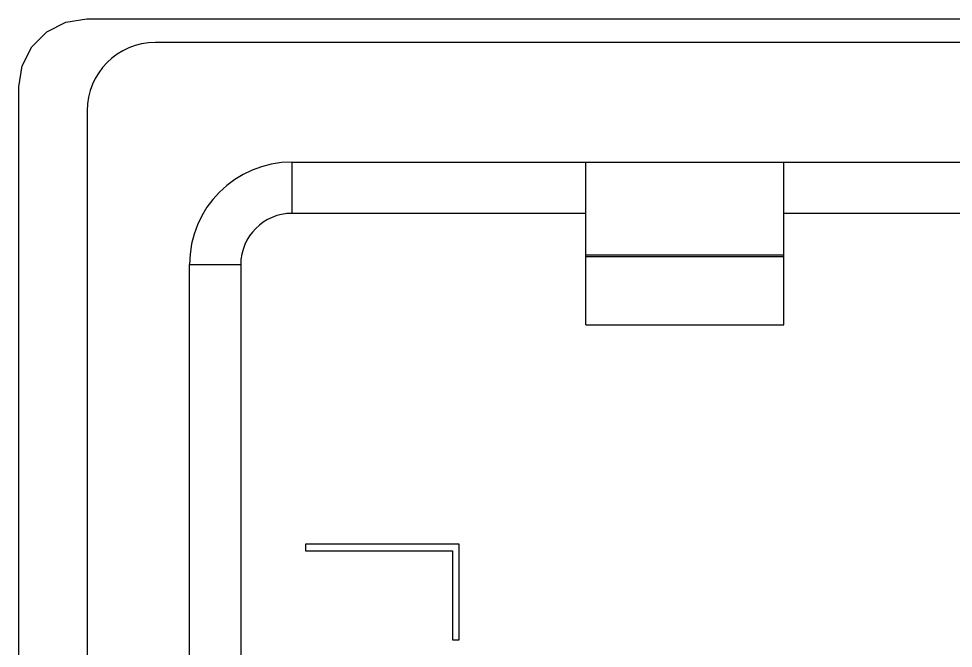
# Model space of a CAD drawing. Extents: x 0 to 594, y 0 to 420.
# Drawn here: x 399.5 to 426.86, y 299.08 to 317.52 of the extents above; entities that cross this region are included whole.
import ezdxf

# ---------------------------------------------------------------- set-up
doc = ezdxf.new("R2010")
doc.units = 0
doc.header["$LTSCALE"] = 32.67
doc.layers.add('15000_BACK', color=7, linetype='CONTINUOUS')
doc.layers.add('15500_BACK_LABELING', color=7, linetype='CONTINUOUS')

msp = doc.modelspace()

# ---------------------------------------------------------------- linework, layer by layer
at = {"layer": '15000_BACK', "color": 7, "linetype": 'CONTINUOUS'}
for p, q in [((401.49, 317.52), (525.706, 317.52)), ((524.198, 316.82), (403.498, 316.82)), ((399.498, 233.52), (399.498, 315.52)), ((401.498, 314.82), (401.498, 234.22)), ((407.498, 313.32), (519.698, 313.32)), ((407.498, 313.32), (407.498, 311.82)), ((416.098, 308.557), (416.098, 313.32)), ((421.898, 308.557), (421.898, 313.32)), ((416.098, 311.82), (407.498, 311.82)), ((505.098, 311.82), (421.898, 311.82)), ((416.098, 310.601), (421.898, 310.601)), ((416.098, 310.556), (421.898, 310.556)), ((404.498, 310.32), (405.998, 310.32)), ((404.498, 238.72), (404.498, 310.32)), ((405.998, 310.32), (405.998, 238.72)), ((416.098, 308.557), (421.898, 308.557))]:
    msp.add_line(p, q, dxfattribs=at)
msp.add_lwpolyline([(399.498, 315.52), (399.595, 316.139), (399.878, 316.696), (400.318, 317.138), (400.873, 317.422), (401.49, 317.52)], dxfattribs=at)
for centre, radius in [((403.498, 314.82), 2), ((407.498, 310.32), 3), ((407.498, 310.32), 1.5)]:
    msp.add_arc(centre, radius, 90, 180, dxfattribs=at)
at = {"layer": '15500_BACK_LABELING', "color": 7, "linetype": 'CONTINUOUS'}
for p, q in [((412.395, 302.135), (407.895, 302.135)), ((407.895, 302.135), (407.895, 301.935)), ((412.395, 299.335), (412.395, 302.135)), ((407.895, 301.935), (412.195, 301.935)), ((412.195, 301.935), (412.195, 299.335)), ((412.195, 299.335), (412.395, 299.335))]:
    msp.add_line(p, q, dxfattribs=at)

doc.saveas('drawing.dxf')
